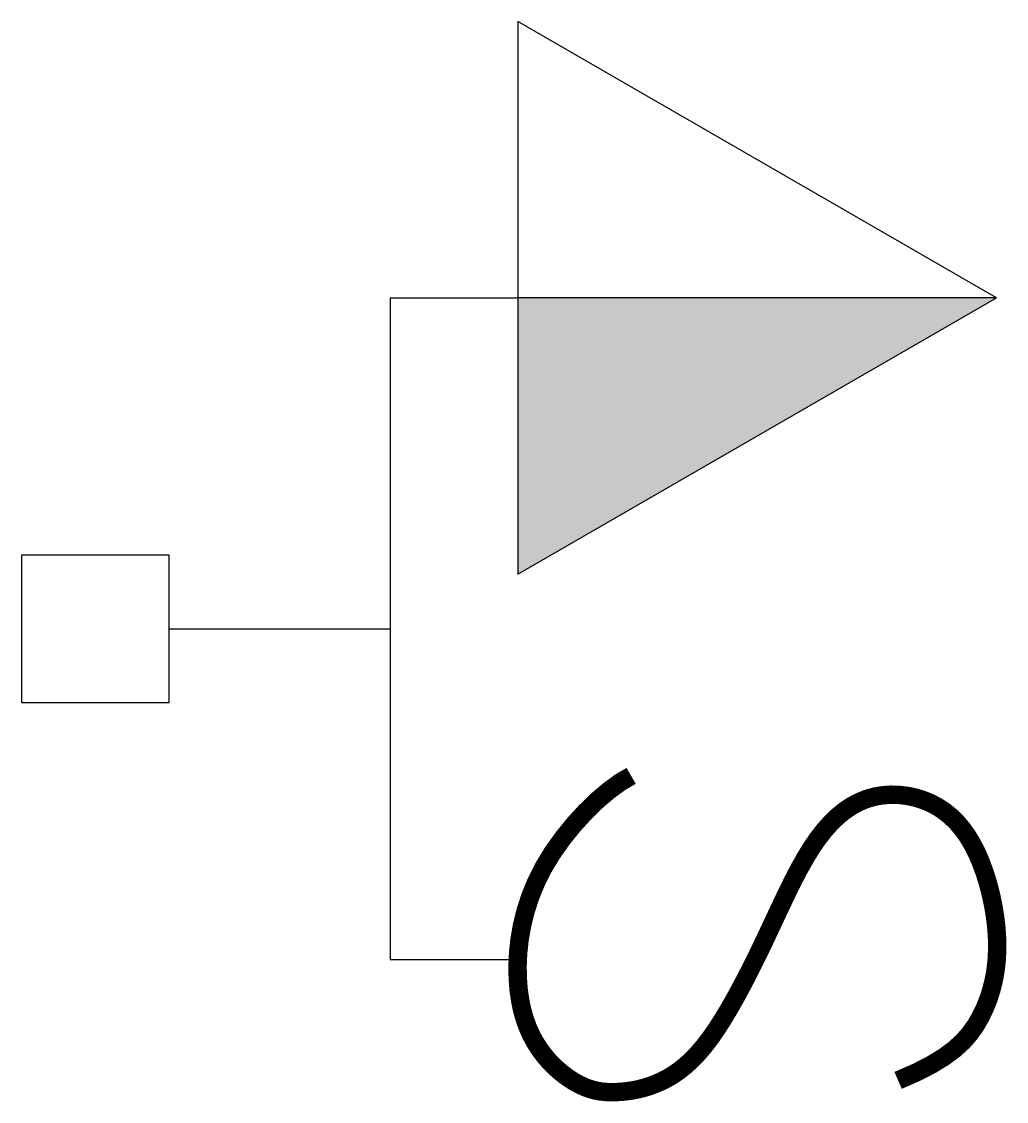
# Model space of a CAD drawing. Header units: millimetres. Extents: x -3111.744 to -3111.209, y 3744.998 to 3745.584.
import ezdxf

# ---------------------------------------------------------------- set-up
doc = ezdxf.new("R2010")
doc.units = ezdxf.units.MM
doc.header["$LTSCALE"] = 10
doc.layers.add('Ele_tomadas', color=2, linetype='Continuous')

msp = doc.modelspace()

# ---------------------------------------------------------------- hatches: boundary and pattern name
at = {"layer": 'Ele_tomadas'}
msp.add_hatch(color=1, dxfattribs=at).paths.add_polyline_path([(-3111.47441, 3745.284), (-3111.2146, 3745.434), (-3111.47441, 3745.434)])

# ---------------------------------------------------------------- linework, layer by layer
at = {"layer": 'Ele_tomadas', "color": 4}
for p, q in [((-3111.54369, 3745.434), (-3111.47441, 3745.434)), ((-3111.54369, 3745.434), (-3111.54369, 3745.0748)), ((-3111.66369, 3745.2544), (-3111.54369, 3745.2544)), ((-3111.54369, 3745.0748), (-3111.47441, 3745.0748))]:
    msp.add_line(p, q, dxfattribs=at)
at = {"layer": 'Ele_tomadas', "color": 1}
msp.add_line((-3111.2146, 3745.434), (-3111.47441, 3745.434), dxfattribs=at)
at = {"layer": 'Ele_tomadas', "color": 3}
for points in [[(-3111.47441, 3745.284), (-3111.2146, 3745.434), (-3111.47441, 3745.584)], [(-3111.74369, 3745.2144), (-3111.66369, 3745.2144), (-3111.66369, 3745.2944), (-3111.74369, 3745.2944)]]:
    msp.add_lwpolyline(points, close=True, dxfattribs=at)
at = {"layer": 'Ele_tomadas', "color": 1, "const_width": 0.01}
msp.add_lwpolyline([(-3111.41291, 3745.17455), (-3111.41869, 3745.17118), (-3111.42487, 3745.1667), (-3111.43127, 3745.16127), (-3111.4377, 3745.15503), (-3111.44401, 3745.14813), (-3111.45, 3745.14073), (-3111.45551, 3745.13298), (-3111.46036, 3745.12502), (-3111.46441, 3745.11699), (-3111.46769, 3745.10897), (-3111.47025, 3745.10103), (-3111.47216, 3745.09323), (-3111.47348, 3745.08563), (-3111.47426, 3745.0783), (-3111.47456, 3745.0713), (-3111.47445, 3745.0647), (-3111.47398, 3745.05854), (-3111.47318, 3745.05282), (-3111.47207, 3745.04751), (-3111.47068, 3745.04259), (-3111.46902, 3745.03803), (-3111.46712, 3745.0338), (-3111.465, 3745.02989), (-3111.46269, 3745.02627), (-3111.4602, 3745.02291), (-3111.45758, 3745.01982), (-3111.45485, 3745.017), (-3111.45205, 3745.01444), (-3111.44922, 3745.01214), (-3111.44638, 3745.01012), (-3111.44357, 3745.00836), (-3111.44082, 3745.00688), (-3111.43817, 3745.00566), (-3111.43559, 3745.0047), (-3111.43306, 3745.00396), (-3111.43056, 3745.00342), (-3111.42807, 3745.00308), (-3111.42555, 3745.00289), (-3111.42299, 3745.00285), (-3111.42037, 3745.00293), (-3111.41766, 3745.00312), (-3111.41486, 3745.00342), (-3111.41199, 3745.00385), (-3111.40905, 3745.00443), (-3111.40605, 3745.00519), (-3111.403, 3745.00613), (-3111.39989, 3745.00727), (-3111.39675, 3745.00863), (-3111.39357, 3745.01024), (-3111.39036, 3745.01213), (-3111.3871, 3745.01436), (-3111.3838, 3745.01696), (-3111.38045, 3745.01998), (-3111.37705, 3745.02348), (-3111.37358, 3745.02749), (-3111.37006, 3745.03206), (-3111.36648, 3745.03722), (-3111.36285, 3745.04291), (-3111.35919, 3745.04905), (-3111.35553, 3745.05555), (-3111.35189, 3745.06235), (-3111.34828, 3745.06935), (-3111.34473, 3745.07647), (-3111.34126, 3745.08365), (-3111.33789, 3745.0908), (-3111.33458, 3745.09786), (-3111.33133, 3745.10478), (-3111.32812, 3745.11151), (-3111.32491, 3745.11799), (-3111.32168, 3745.12417), (-3111.31842, 3745.13), (-3111.3151, 3745.13541), (-3111.3117, 3745.14038), (-3111.30821, 3745.14489), (-3111.30462, 3745.14893), (-3111.30093, 3745.1525), (-3111.29713, 3745.15561), (-3111.29321, 3745.15824), (-3111.28917, 3745.1604), (-3111.28499, 3745.16209), (-3111.28068, 3745.1633), (-3111.27627, 3745.16405), (-3111.27182, 3745.16435), (-3111.26735, 3745.16423), (-3111.26292, 3745.16368), (-3111.25858, 3745.16274), (-3111.25436, 3745.16141), (-3111.25031, 3745.15972), (-3111.24646, 3745.15766), (-3111.24283, 3745.15525), (-3111.2394, 3745.15246), (-3111.23618, 3745.14929), (-3111.23316, 3745.14573), (-3111.23034, 3745.14177), (-3111.22772, 3745.1374), (-3111.22529, 3745.13261), (-3111.22305, 3745.12741), (-3111.22102, 3745.12185), (-3111.21921, 3745.11603), (-3111.21766, 3745.11), (-3111.21637, 3745.10386), (-3111.21537, 3745.09768), (-3111.21468, 3745.09153), (-3111.21431, 3745.08549), (-3111.21429, 3745.07963), (-3111.2146, 3745.07395), (-3111.21525, 3745.06846), (-3111.21624, 3745.06314), (-3111.21755, 3745.058), (-3111.21918, 3745.05302), (-3111.22113, 3745.04821), (-3111.2234, 3745.04355), (-3111.226, 3745.03905), (-3111.2291, 3745.03468), (-3111.23286, 3745.03039), (-3111.23747, 3745.02617), (-3111.24312, 3745.02198), (-3111.24997, 3745.01778), (-3111.25822, 3745.01355), (-3111.26804, 3745.00925)], dxfattribs=at)

doc.saveas('drawing.dxf')
